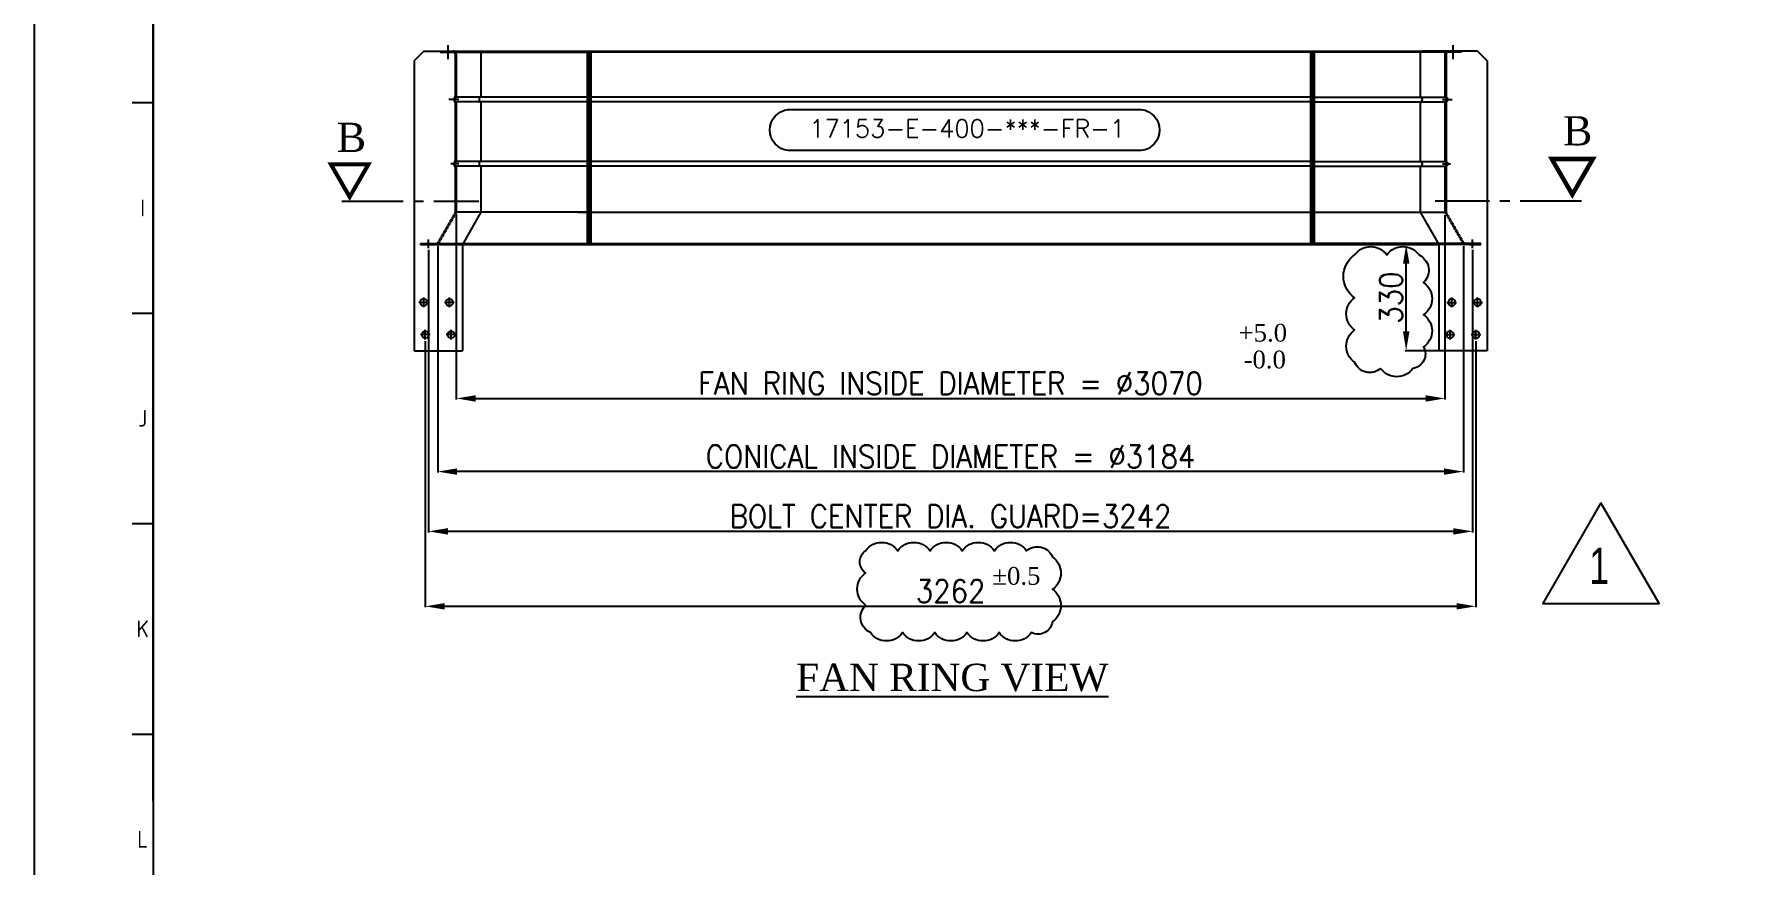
# Model space of a CAD drawing. Header units: millimetres. Extents: x 517777 to 536338, y -327622 to -292910.
# Drawn here: x 519379 to 524682, y -324680 to -322101 of the extents above; entities that cross this region are included whole.
import ezdxf
from ezdxf.enums import TextEntityAlignment as Align

# ---------------------------------------------------------------- set-up
doc = ezdxf.new("R2010")
doc.units = ezdxf.units.MM
doc.linetypes.add('CENTER2', pattern=[28.575, 19.05, -3.175, 3.175, -3.175])
doc.linetypes.add('HIDDEN', pattern=[0.375, 0.25, -0.125])
for name, color, linetype in [('1', 1, 'Continuous'), ('3-TEXT', 7, 'Continuous'), ('CADRE', 5, 'Continuous'), ('CLOWD', 3, 'Continuous'), ('line', 7, 'Continuous'), ('TEXT', 6, 'Continuous')]:
    doc.layers.add(name, color=color, linetype=linetype)
doc.styles.add('ARIAL', font='arial.ttf')
doc.styles.add('ARIAL_NARROW', font='ARIALN.TTF')
doc.styles.add('ISO Proportional', font='isocp.shx')
doc.styles.add('ROMANS', font='ROMANS.shx', dxfattribs={"width": 0.9})
doc.styles.add('STYLE1', font='times.ttf')
doc.dimstyles.new('4', dxfattribs={"dimtxt": 70, "dimasz": 60, "dimexe": 3, "dimexo": 5, "dimgap": 12, "dimtad": 1, "dimdec": 0, "dimdsep": 46, "dimtxsty": 'ROMANS', "dimcen": 2.5, "dimclrd": 6, "dimclre": 6, "dimclrt": 2, "dimadec": 0, "dimazin": 0, "dimtfac": 1, "dimtdec": 0, "dimtmove": 0, "dimatfit": 3, "dimfxl": 1, "dimarcsym": 0})

# ---------------------------------------------------------------- blocks, each defined once
blk = doc.blocks.new('*D48')
at = {"color": 6, "lineweight": -2, "transparency": 16777216}
for p, q in [((520689.8, -322659.9), (520689.8, -323234.9)), ((523759.8, -322663.5), (523759.8, -323234.9)), ((520749.8, -323231.9), (523699.8, -323231.9))]:
    blk.add_line(p, q, dxfattribs=at)
at = {"color": 6, "transparency": 16777216}
for points in [[(520749.8, -323221.9), (520749.8, -323241.9), (520689.8, -323231.9)], [(523699.8, -323221.9), (523699.8, -323241.9), (523759.8, -323231.9)]]:
    blk.add_solid(points, dxfattribs=at)
at = {"layer": 'Defpoints', "color": 0, "transparency": 16777216}
for p in [(520689.8, -322654.9), (523759.8, -322658.5), (523759.8, -323231.9)]:
    blk.add_point(p, dxfattribs=at)
at = {"color": 2, "lineweight": 0, "transparency": 16777216, "insert": (522224.8, -323184.9), "char_height": 70, "attachment_point": 5, "style": 'ROMANS'}
blk.add_mtext('FAN RING INSIDE DIAMETER = %%C3070', dxfattribs=at)
blk = doc.blocks.new('*D49')
at = {"color": 6, "lineweight": -2, "transparency": 16777216}
for p, q in [((520632.6, -322759), (520632.6, -323462)), ((523817.1, -322759), (523817.1, -323462)), ((523757.1, -323459), (520692.6, -323459))]:
    blk.add_line(p, q, dxfattribs=at)
at = {"color": 6, "transparency": 16777216}
for points in [[(520692.6, -323449), (520692.6, -323469), (520632.6, -323459)], [(523757.1, -323449), (523757.1, -323469), (523817.1, -323459)]]:
    blk.add_solid(points, dxfattribs=at)
at = {"layer": 'Defpoints', "color": 0, "transparency": 16777216}
for p in [(520632.6, -322754), (523817.1, -322754), (520632.6, -323459)]:
    blk.add_point(p, dxfattribs=at)
at = {"color": 2, "lineweight": 0, "transparency": 16777216, "insert": (522224.8, -323412), "char_height": 70, "attachment_point": 5, "style": 'ROMANS'}
blk.add_mtext('CONICAL INSIDE DIAMETER = %%C3184', dxfattribs=at)
blk = doc.blocks.new('*D50')
at = {"color": 6, "lineweight": -2, "transparency": 16777216}
for p, q in [((520603.9, -322770.3), (520603.9, -323647.5)), ((523845.7, -322770.3), (523845.7, -323647.5)), ((523785.7, -323644.5), (520663.9, -323644.5))]:
    blk.add_line(p, q, dxfattribs=at)
at = {"color": 6, "transparency": 16777216}
for points in [[(520663.9, -323634.5), (520663.9, -323654.5), (520603.9, -323644.5)], [(523785.7, -323634.5), (523785.7, -323654.5), (523845.7, -323644.5)]]:
    blk.add_solid(points, dxfattribs=at)
at = {"layer": 'Defpoints', "color": 0, "transparency": 16777216}
for p in [(520603.9, -322765.3), (523845.7, -322765.3), (520603.9, -323644.5)]:
    blk.add_point(p, dxfattribs=at)
at = {"color": 2, "lineweight": 0, "transparency": 16777216, "insert": (522224.8, -323597.5), "char_height": 70, "attachment_point": 5, "style": 'ROMANS'}
blk.add_mtext('BOLT CENTER DIA. GUARD=3242', dxfattribs=at)
blk = doc.blocks.new('*D66')
at = {"color": 6, "lineweight": -2, "transparency": 16777216}
for p, q in [((523748.9, -322754), (523636.4, -322754)), ((523639.4, -323023.8), (523639.4, -322814)), ((523827.4, -323083.8), (523636.4, -323083.8))]:
    blk.add_line(p, q, dxfattribs=at)
at = {"color": 6, "transparency": 16777216}
for points in [[(523629.4, -322814), (523649.4, -322814), (523639.4, -322754)], [(523629.4, -323023.8), (523649.4, -323023.8), (523639.4, -323083.8)]]:
    blk.add_solid(points, dxfattribs=at)
at = {"layer": 'Defpoints', "color": 0, "transparency": 16777216}
for p in [(523639.4, -322754), (523753.9, -322754), (523832.4, -323083.8)]:
    blk.add_point(p, dxfattribs=at)
at = {"color": 2, "lineweight": 0, "transparency": 16777216, "insert": (523592.4, -322918.9), "char_height": 70, "attachment_point": 5, "rotation": 90, "style": 'ROMANS'}
blk.add_mtext('330', dxfattribs=at)
blk = doc.blocks.new('*D67')
at = {"color": 6, "lineweight": -2, "transparency": 16777216}
for p, q in [((520593.8, -323053.8), (520593.8, -323880.1)), ((523855.8, -323053.8), (523855.8, -323880.1)), ((520653.8, -323877.1), (523795.8, -323877.1))]:
    blk.add_line(p, q, dxfattribs=at)
at = {"color": 6, "transparency": 16777216}
for points in [[(520653.8, -323867.1), (520653.8, -323887.1), (520593.8, -323877.1)], [(523795.8, -323867.1), (523795.8, -323887.1), (523855.8, -323877.1)]]:
    blk.add_solid(points, dxfattribs=at)
at = {"layer": 'Defpoints', "color": 0, "transparency": 16777216}
for p in [(520593.8, -323048.8), (523855.8, -323048.8), (523855.8, -323877.1)]:
    blk.add_point(p, dxfattribs=at)
at = {"color": 2, "lineweight": 0, "transparency": 16777216, "insert": (522224.8, -323830.1), "char_height": 70, "attachment_point": 5, "style": 'ROMANS'}
blk.add_mtext('3262', dxfattribs=at)
blk = doc.blocks.new('dsfsdf')
for p, q in [((42913.9, -28691.1), (42883.9, -28721.1)), ((43091.6, -28697.1), (43085.6, -28691.1)), ((43091.6, -29190.9), (43033.9, -29290.9)), ((43033.9, -29290.9), (43033.9, -29620.9)), ((42883.9, -29620.9), (43033.9, -29620.9))]:
    blk.add_line(p, q)
at = {"color": 3, "linetype": 'CENTER2', "ltscale": 8}
for p, q in [((42928.9, -29470.9), (42898.9, -29470.9)), ((42913.9, -29485.9), (42913.9, -29455.9)), ((43008.9, -29470.9), (42978.9, -29470.9)), ((42993.9, -29485.9), (42993.9, -29455.9)), ((42933.9, -29570.9), (42903.9, -29570.9)), ((42918.9, -29585.9), (42918.9, -29555.9)), ((43013.9, -29570.9), (42983.9, -29570.9)), ((42998.9, -29585.9), (42998.9, -29555.9))]:
    blk.add_line(p, q, dxfattribs=at)
for centre in [(42913.9, -29470.9), (42993.9, -29470.9), (42918.9, -29570.9), (42998.9, -29570.9)]:
    blk.add_circle(centre, 11)
at = {"layer": 'line'}
for p, q in [((42883.9, -28721.1), (42883.9, -29620.9)), ((42913.9, -28691.1), (43085.6, -28691.1)), ((43091.6, -28697.1), (43091.6, -28830.5)), ((43091.6, -28851.3), (43091.6, -29030.5)), ((43091.6, -29051.3), (43091.6, -29190.9))]:
    blk.add_line(p, q, dxfattribs=at)
for centre, start, end in [((43091.6, -28840.9), 120, 240), ((43085.6, -28830.5), 300, 0), ((43085.6, -28851.3), 0, 60), ((43091.6, -29040.9), 120, 240), ((43085.6, -29030.5), 300, 0), ((43085.6, -29051.3), 0, 60)]:
    blk.add_arc(centre, 6, start, end, dxfattribs=at)
blk = doc.blocks.new('KADR')
at = {"layer": 'CADRE', "color": 2}
for p, q in [((220598.3, 250.1), (220695.6, 250.1)), ((220598.3, -722.3), (220695.6, -722.3)), ((220598.3, -1694.7), (220695.6, -1694.7)), ((220598.3, -2667.1), (220695.6, -2667.1))]:
    blk.add_line(p, q, dxfattribs=at)
at = {"layer": 'CADRE', "color": 1}
blk.add_lwpolyline([(220145.5, -7651), (243248.6, -7651), (243248.6, 8686.2), (220145.5, 8686.2)], close=True, dxfattribs=at)
at = {"layer": 'CADRE'}
blk.add_lwpolyline([(220695.6, -7100.9), (242698.5, -7100.9), (242698.5, 8136.1), (220695.6, 8136.1)], close=True, dxfattribs=at)
at = {"layer": 'CADRE', "color": 2, "style": 'ISO Proportional'}
for s, p in [('I', (220647, -236.1)), ('J', (220647, -1208.5)), ('K', (220647, -2180.9)), ('L', (220647, -3153.3))]:
    blk.add_text(s, height=77.8, dxfattribs=at).set_placement(p, align=Align.MIDDLE)

msp = doc.modelspace()

# ---------------------------------------------------------------- hatches: boundary and pattern name
at = {"linetype": 'HIDDEN', "ltscale": 7}
for points in [[(520628.88, -322750.83), (520630.73, -322750.83), (520628.88, -322754.03)], [(523820.75, -322750.83), (523818.9, -322750.83), (523820.75, -322754.03)]]:
    msp.add_hatch(color=42, dxfattribs=at).paths.add_polyline_path(points)
at = {"linetype": 'HIDDEN', "ltscale": 100}
msp.add_hatch(color=42, dxfattribs=at).paths.add_polyline_path([(523820.75, -322750.83), (523818.9, -322750.83), (523820.75, -322754.03)])

# ---------------------------------------------------------------- linework, layer by layer
at = {"color": 42, "linetype": 'HIDDEN', "ltscale": 7}
for p, q in [((520639.81, -322154.03), (520639.81, -322157.23)), ((520639.81, -322157.23), (520680.61, -322157.23)), ((520680.61, -322157.23), (520763.59, -322157.07)), ((520686.61, -322163.23), (520686.61, -322293.64)), ((520689.81, -322163.23), (520689.81, -322293.64)), ((520781.2, -322157.03), (520781.25, -322157.03)), ((523769.01, -322157.23), (523686.09, -322157.02)), ((523759.81, -322163.23), (523759.81, -322293.64)), ((523759.81, -322163.23), (523759.81, -322293.64)), ((523763.01, -322163.23), (523763.01, -322293.64)), ((523763.01, -322163.23), (523763.01, -322293.64)), ((523809.81, -322157.23), (523769.01, -322157.23)), ((523809.81, -322154.03), (523809.81, -322157.23)), ((520765.73, -322296.48), (520685.81, -322296.64)), ((520765.77, -322311.26), (520685.81, -322311.42)), ((520686.61, -322314.42), (520686.61, -322493.64)), ((520689.81, -322314.42), (520689.81, -322493.64)), ((520783.36, -322311.22), (520783.33, -322311.22)), ((523683.77, -322311.42), (523763.82, -322311.42)), ((523684, -322296.64), (523763.82, -322296.64)), ((523759.81, -322314.42), (523759.81, -322493.64)), ((523759.81, -322314.42), (523759.81, -322493.64)), ((523763.01, -322314.42), (523763.01, -322493.64)), ((523763.01, -322314.42), (523763.01, -322493.64)), ((520765.73, -322496.48), (520685.81, -322496.64)), ((520765.77, -322511.26), (520685.81, -322511.42)), ((520686.61, -322514.42), (520686.61, -322654.03)), ((520689.81, -322514.42), (520689.81, -322654.89)), ((520783.36, -322511.22), (520783.33, -322511.22)), ((523683.77, -322511.42), (523763.82, -322511.42)), ((523684, -322496.64), (523763.82, -322496.64)), ((523759.81, -322514.42), (523759.81, -322654.89)), ((523759.81, -322514.42), (523759.81, -322654.89)), ((523763.01, -322514.42), (523763.01, -322654.03)), ((523763.01, -322514.42), (523763.01, -322654.03)), ((520686.61, -322654.03), (520630.73, -322750.83)), ((520689.81, -322654.89), (520632.57, -322754.03)), ((520766.43, -322654.03), (520686.61, -322654.03)), ((523683.08, -322653.83), (523763.01, -322654.03)), ((523759.81, -322654.89), (523817.05, -322754.03)), ((523759.81, -322654.89), (523817.05, -322754.03)), ((523763.01, -322654.03), (523818.9, -322750.83)), ((523763.01, -322654.03), (523818.9, -322750.83)), ((520578.88, -322750.83), (520614.88, -322750.83)), ((520578.88, -322754.03), (520578.88, -322750.83)), ((520578.88, -322750.83), (520630.73, -322750.83)), ((520578.88, -322754.03), (520578.88, -322750.83)), ((520630.73, -322750.83), (520628.88, -322754.03)), ((520630.73, -322750.83), (520628.88, -322754.03)), ((520628.88, -322754.03), (520628.88, -322750.83)), ((520630.73, -322750.83), (520710.55, -322750.83)), ((523818.9, -322750.83), (523739.08, -322750.67)), ((523870.75, -322750.83), (523818.9, -322750.83)), ((523818.9, -322750.83), (523820.75, -322754.03)), ((523818.9, -322750.83), (523820.75, -322754.03)), ((523820.75, -322754.03), (523820.75, -322750.83)), ((523870.75, -322750.83), (523834.75, -322750.83)), ((523870.75, -322754.03), (523870.75, -322750.83)), ((523870.75, -322754.03), (523870.75, -322750.83)), ((520614.88, -322754.03), (520578.88, -322754.03)), ((520578.88, -322754.03), (520628.88, -322754.03)), ((520628.88, -322754.03), (520708.81, -322754.03)), ((523820.75, -322754.03), (523740.81, -322753.87)), ((523870.75, -322754.03), (523820.75, -322754.03)), ((523834.75, -322754.03), (523870.75, -322754.03)), ((523834.75, -322754.03), (523870.75, -322754.03))]:
    msp.add_line(p, q, dxfattribs=at)
at = {"color": 3, "linetype": 'CENTER2', "ltscale": 7}
for p, q in [((520664.81, -322179.08), (520664.81, -322135.52)), ((523784.82, -322179.08), (523784.82, -322135.52)), ((523784.82, -322179.08), (523784.82, -322135.52)), ((520697.37, -322304.03), (520667.13, -322304.03)), ((523752.26, -322304.03), (523782.5, -322304.03)), ((523752.26, -322304.03), (523782.5, -322304.03)), ((520697.37, -322504.03), (520672.6, -322504.03)), ((523752.26, -322504.03), (523777.03, -322504.03)), ((523752.26, -322504.03), (523777.03, -322504.03))]:
    msp.add_line(p, q, dxfattribs=at)
for p, q in [((520763.54, -322157.02), (521096.32, -322157.23)), ((523341.99, -322157.23), (521107.64, -322157.23)), ((523686.09, -322157.02), (523353.31, -322157.23)), ((523809.81, -322157.23), (523762.04, -322157.23)), ((521096.32, -322311.42), (520765.74, -322311.21)), ((521096.32, -322296.64), (520765.75, -322296.43)), ((521096.32, -322296.64), (521067.49, -322296.64)), ((521096.32, -322311.42), (521067.49, -322311.42)), ((523341.99, -322296.64), (521107.64, -322296.64)), ((523341.99, -322311.42), (521107.64, -322311.42)), ((523353.31, -322296.64), (523684, -322296.64)), ((523353.31, -322311.42), (523683.77, -322311.42)), ((523760.62, -322296.64), (523763.82, -322296.64)), ((523760.62, -322311.42), (523763.82, -322311.42)), ((521096.32, -322511.42), (520765.74, -322511.21)), ((521096.32, -322496.64), (520765.75, -322496.43)), ((521096.32, -322496.64), (521067.49, -322496.64)), ((521096.32, -322511.42), (521067.49, -322511.42)), ((523341.99, -322496.64), (521107.64, -322496.64)), ((523341.99, -322511.42), (521107.64, -322511.42)), ((523353.31, -322496.64), (523684, -322496.64)), ((523353.31, -322511.42), (523683.77, -322511.42)), ((523760.62, -322496.64), (523763.82, -322496.64)), ((523760.62, -322511.42), (523763.82, -322511.42)), ((523870.75, -322750.83), (523818.9, -322750.83)), ((523870.75, -322750.83), (523834.75, -322750.83)), ((523870.75, -322754.03), (523870.75, -322750.83)), ((523870.75, -322754.03), (523870.75, -322750.83)), ((520708.81, -322754.03), (523740.81, -322753.87)), ((523817.05, -322754.03), (523820.75, -322754.03)), ((523870.75, -322754.03), (523820.75, -322754.03))]:
    msp.add_line(p, q)
at = {"color": 3, "linetype": 'CENTER2', "ltscale": 8}
for p, q in [((520603.88, -322765.29), (520603.88, -322738.72)), ((523845.75, -322765.29), (523845.75, -322738.72)), ((523845.75, -322765.29), (523845.75, -322738.72))]:
    msp.add_line(p, q, dxfattribs=at)
at = {"color": 42, "linetype": 'HIDDEN', "ltscale": 100}
for p, q in [((523818.9, -322750.83), (523820.75, -322754.03)), ((523818.9, -322750.83), (523820.75, -322754.03)), ((523820.75, -322754.03), (523820.75, -322750.83))]:
    msp.add_line(p, q, dxfattribs=at)
at = {"color": 6, "linetype": 'Continuous'}
msp.add_lwpolyline([(522816.79, -322462.64), (521720.53, -322462.64, -0.8876205), (521720.53, -322334.9), (522816.79, -322334.9, -0.8876205)], format="xyb", close=True, dxfattribs=at)
at = {"color": 5}
for points, const_width in [([(524155.18, -322598.95), (524218.82, -322488.73), (524091.53, -322488.73)], 13.86), ([(520358.88, -322606.27), (520300.69, -322505.49), (520417.06, -322505.49)], 12.67)]:
    msp.add_lwpolyline(points, close=True, dxfattribs=dict(at, const_width=const_width))
at = {"color": 5, "linetype": 'CENTER2', "ltscale": 10}
for points in [[(520334.44, -322619.26), (520759.66, -322619.26)], [(524183.9, -322619.26), (523728.92, -322619.26)]]:
    msp.add_lwpolyline(points, dxfattribs=at)
at = {"color": 2}
for points in [[(523479.24, -322786.37, -0.5205671), (523579.24, -322786.37, -0.5205671), (523679.24, -322786.37, -0.5205671), (523693.5, -322872.1, -0.5205671), (523693.5, -322972.1, -0.5205671), (523693.5, -323072.1, -0.5205671), (523660.02, -323138.62, -0.5205671), (523560.02, -323138.62, -0.5205671), (523479.24, -323119.4, -0.5205671), (523479.24, -323019.4, -0.5205671), (523479.24, -322919.4, -0.5205671)], [(521960.85, -323704.74, -0.5205671), (522060.85, -323704.74, -0.5205671), (522160.85, -323704.74, -0.5205671), (522260.85, -323704.74, -0.5205671), (522360.85, -323704.74, -0.5205671), (522460.85, -323704.74, -0.5205671), (522541.22, -323724.36, -0.5205671), (522541.22, -323824.36, -0.5205671), (522541.22, -323924.36, -0.5205671), (522475.58, -323958.72, -0.5205671), (522375.58, -323958.72, -0.5205671), (522275.58, -323958.72, -0.5205671), (522175.58, -323958.72, -0.5205671), (522075.58, -323958.72, -0.5205671), (521975.58, -323958.72, -0.5205671), (521960.85, -323873.46, -0.5205671), (521960.85, -323773.46, -0.5205671)]]:
    msp.add_lwpolyline(points, format="xyb", close=True, dxfattribs=at)
at = {"color": 2, "ltscale": 200}
msp.add_lwpolyline([(524244.09, -323555.64), (524063.65, -323868.16), (524424.53, -323868.16)], close=True, dxfattribs=at)
at = {"color": 42, "linetype": 'HIDDEN', "ltscale": 7}
for centre, radius, start, end in [((520680.61, -322163.23), 9.2, 0, 90), ((520680.61, -322163.23), 6, 0, 90), ((523769.01, -322163.23), 9.2, 90, 180), ((523769.01, -322163.23), 6, 90, 180), ((520686.61, -322304.03), 6, 120, 240), ((520680.61, -322293.64), 6, 300, 0), ((520680.61, -322314.42), 6, 0, 60), ((520689.81, -322304.03), 6, 120, 240), ((520683.81, -322293.64), 6, 300, 0), ((520683.81, -322314.42), 6, 0, 60), ((523765.81, -322293.64), 6, 180, 240), ((523765.81, -322314.42), 6, 120, 180), ((523759.81, -322304.03), 6, 300, 60), ((523769.01, -322293.64), 6, 180, 240), ((523769.01, -322314.42), 6, 120, 180), ((523763.01, -322304.03), 6, 300, 60), ((520686.61, -322504.03), 6, 120, 240), ((520680.61, -322493.64), 6, 300, 0), ((520680.61, -322514.42), 6, 0, 60), ((520689.81, -322504.03), 6, 120, 240), ((520683.81, -322493.64), 6, 300, 0), ((520683.81, -322514.42), 6, 0, 60), ((523765.81, -322493.64), 6, 180, 240), ((523765.81, -322514.42), 6, 120, 180), ((523759.81, -322504.03), 6, 300, 60), ((523769.01, -322493.64), 6, 180, 240), ((523769.01, -322514.42), 6, 120, 180), ((523763.01, -322504.03), 6, 300, 60)]:
    msp.add_arc(centre, radius, start, end, dxfattribs=at)
at = {"color": 42, "linetype": 'HIDDEN', "ltscale": 100}
for centre, radius, start, end in [((523769.01, -322163.23), 9.2, 90, 180), ((523765.81, -322293.64), 6, 180, 240), ((523765.81, -322314.42), 6, 120, 180), ((523759.81, -322304.03), 6, 300, 60), ((523765.81, -322493.64), 6, 180, 240), ((523765.81, -322514.42), 6, 120, 180), ((523759.81, -322504.03), 6, 300, 60)]:
    msp.add_arc(centre, radius, start, end, dxfattribs=at)
for centre, start, end in [((523769.01, -322163.23), 90, 180), ((523769.01, -322293.64), 180, 240), ((523769.01, -322314.42), 120, 180), ((523763.01, -322304.03), 300, 60), ((523769.01, -322493.64), 180, 240), ((523769.01, -322514.42), 120, 180), ((523763.01, -322504.03), 300, 60)]:
    msp.add_arc(centre, 6, start, end)
at = {"layer": '1', "color": 0}
for p, q in [((521096.32, -322154.03), (521096.32, -322754.03)), ((521101.98, -322154.03), (521101.98, -322754.03)), ((521107.64, -322154.03), (521107.64, -322754.03)), ((523341.99, -322154.03), (523341.99, -322754.03)), ((523347.65, -322154.03), (523347.65, -322754.03)), ((523353.31, -322154.03), (523353.31, -322754.03)), ((520710.55, -322750.83), (521096.32, -322750.83)), ((521107.64, -322750.83), (523341.99, -322750.83)), ((523739.08, -322750.67), (523353.31, -322750.83))]:
    msp.add_line(p, q, dxfattribs=at)
at = {"layer": '3-TEXT', "color": 2, "linetype": 'Continuous', "ltscale": 20}
msp.add_line((519748.82, -324481.49), (519748.82, -317015.42), dxfattribs=at)
at = {"layer": 'line'}
for p, q in [((520639.81, -322154.03), (523809.81, -322154.03)), ((523809.81, -322157.23), (523769.01, -322157.23)), ((523809.81, -322154.03), (523809.81, -322157.23)), ((521096.32, -322654.03), (520766.43, -322654.03)), ((521067.49, -322654.03), (521096.32, -322654.03)), ((521107.64, -322654.03), (523341.99, -322654.03)), ((523353.31, -322654.03), (523683.08, -322653.83)), ((523759.81, -322654.03), (523763.01, -322654.03))]:
    msp.add_line(p, q, dxfattribs=at)

# ---------------------------------------------------------------- block references
at = {"color": 11, "xscale": 0.6718692869960832, "yscale": 0.6718692869960832, "zscale": 0.6718692869960832}
msp.add_blockref('KADR', (371470.24, -322481.82), dxfattribs=at)
at = {"lineweight": 0}
msp.add_blockref('dsfsdf', (477674.91, -293462.97), dxfattribs=at)
at = {"lineweight": 0, "xscale": -1}
msp.add_blockref('dsfsdf', (566774.72, -293462.97), dxfattribs=at)

# ---------------------------------------------------------------- texts
at = {"color": 2, "style": 'STYLE1'}
for s, height, p in [('B', 90.75, (520318.58, -322466.93)), ('B', 90.75, (524126, -322446.55)), ('%%UFAN RING VIEW', 85, (521745.21, -324140.3))]:
    msp.add_text(s, height=height, dxfattribs=at).set_placement(p)
at = {"color": 2, "char_height": 55, "width": 1290.0679, "attachment_point": 1, "style": 'ARIAL'}
for s, insert in [('{\\fTimes New Roman|b0|i0|c0|p26;\\C6;+5.0\\fSwis721 Lt BT|b0|i0|c0|p42;\\H0.7125x;               \\P\\H1.333x;               }', (523118.85, -323000.44)), ('{\\fTimes New Roman|b0|i0|c0|p26;\\C6;-0.0\\fSwis721 Lt BT|b0|i0|c0|p42;\\H0.7125x;               \\P\\H1.333x;               }', (523134.45, -323083.53)), ('{\\fTimes New Roman|b0|i0|c0|p26;\\C6;%%P0.5\\fSwis721 Lt BT|b0|i0|c0|p42;\\H0.7125x;       \\P\\H1.333x;               }', (522354.29, -323755.07))]:
    msp.add_mtext(s, dxfattribs=dict(at, insert=insert))
at = {"layer": 'CLOWD', "style": 'ARIAL_NARROW', "width": 0.85}
msp.add_text('1', height=112.5, dxfattribs=at).set_placement((524207.97, -323807.78))
at = {"layer": 'TEXT', "color": 2, "style": 'ROMANS'}
msp.add_text('17153-E-400-***-FR-1', height=55, dxfattribs=at).set_placement((522276.64, -322394.08), align=Align.MIDDLE_CENTER)

# ---------------------------------------------------------------- dimensions: what is measured, and where the dimension line sits
at = {"lineweight": 0}
for base, p1, p2, text, picture, middle in [((523759.81, -323231.88), (520689.81, -322654.89), (523759.81, -322658.46), 'FAN RING INSIDE DIAMETER = %%C<>', '*D48', (522224.81, -323231.88)), ((520603.88, -323644.46), (523845.75, -322765.29), (520603.88, -322765.29), 'BOLT CENTER DIA. GUARD=<>', '*D50', (522224.81, -323644.46)), ((520632.57, -323459.03), (523817.05, -322754.03), (520632.57, -322754.03), 'CONICAL INSIDE DIAMETER = %%C<>', '*D49', (522224.81, -323459.03))]:
    dim = msp.add_linear_dim(base=base, p1=p1, p2=p2, text=text, dimstyle='4', dxfattribs=at)
    dim.commit()
    dim.dimension.update_dxf_attribs({"geometry": picture, "text_midpoint": middle, "dimtype": 160})
dim = msp.add_linear_dim(base=(523639.41, -322754.03), p1=(523832.35, -323083.83), p2=(523753.94, -322754.03), angle=90, dimstyle='4', dxfattribs=at)
dim.commit()
dim.dimension.update_dxf_attribs({"geometry": '*D66', "text_midpoint": (523592.41, -322918.93)})
dim = msp.add_linear_dim(base=(523855.81, -323877.08), p1=(520593.81, -323048.83), p2=(523855.81, -323048.83), dimstyle='4', dxfattribs=at)
dim.commit()
dim.dimension.update_dxf_attribs({"geometry": '*D67', "text_midpoint": (522224.81, -323830.08)})

doc.saveas('drawing.dxf')
